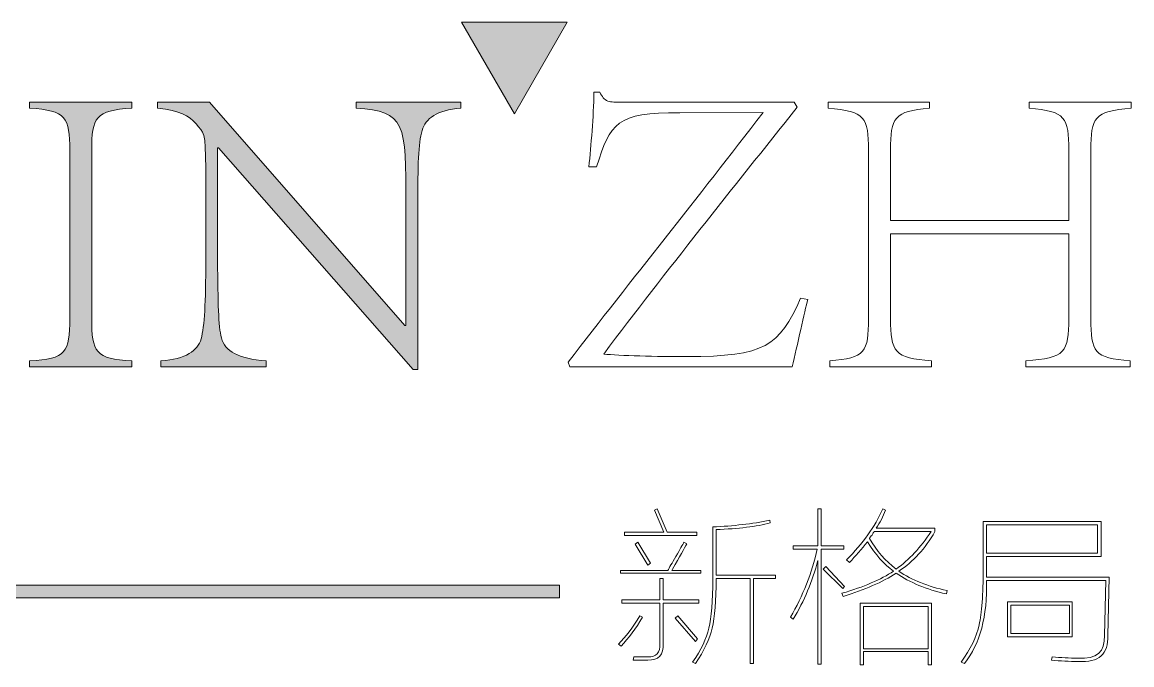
# Model space of a CAD drawing. Header units: inches. Extents: x -3272461 to -2504170, y 403793 to 1071042.
# Drawn here: x -2947238 to -2945843, y 618052 to 618860 of the extents above; entities that cross this region are included whole.
import ezdxf

# ---------------------------------------------------------------- set-up
doc = ezdxf.new("R2010")
doc.units = ezdxf.units.IN
doc.header["$LTSCALE"] = 1000
doc.header["$MEASUREMENT"] = 0
doc.layers.get('0').update_dxf_attribs({"lineweight": 18})

msp = doc.modelspace()

# ---------------------------------------------------------------- hatches: boundary and pattern name
for points in [[(-2946552.6, 618859.7), (-2946618.9, 618744.6), (-2946685.4, 618859.7)], [(-2947751, 618152.3), (-2946562.4, 618152.3), (-2946562.4, 618136.3), (-2947751, 618136.3)]]:
    msp.add_hatch(color=256).paths.add_polyline_path(points, flags=0)
h = msp.add_hatch(color=256)
edge = h.paths.add_edge_path(flags=0)
edge.add_spline(control_points=[(-2947063.2, 618426.7), (-2947063.2, 618426.7), (-2947063.2, 618434.1), (-2947063.2, 618434.1)], knot_values=[0, 0, 0, 0, 7.441406, 7.441406, 7.441406, 7.441406], weights=[1, 1, 1, 1], degree=3, periodic=0)
edge.add_spline(control_points=[(-2947063.2, 618434.1), (-2947031.9, 618436.2), (-2947017, 618446.9), (-2947012.7, 618461.7)], knot_values=[0, 0, 0, 0, 61.348864, 61.348864, 61.348864, 61.348864], weights=[1, 1, 1, 1], degree=3, periodic=0)
edge.add_spline(control_points=[(-2947012.7, 618461.7), (-2947008.5, 618477.7), (-2947006.9, 618506.9), (-2947006.9, 618560.5)], knot_values=[0, 0, 0, 0, 99.116821, 99.116821, 99.116821, 99.116821], weights=[1, 1, 1, 1], degree=3, periodic=0)
edge.add_spline(control_points=[(-2947006.9, 618560.5), (-2947006.9, 618560.5), (-2947006.9, 618675.7), (-2947006.9, 618675.7)], knot_values=[0, 0, 0, 0, 115.212606, 115.212606, 115.212606, 115.212606], weights=[1, 1, 1, 1], degree=3, periodic=0)
edge.add_spline(control_points=[(-2947006.9, 618675.7), (-2947006.9, 618722.9), (-2947009.6, 618720.3), (-2947019.1, 618732)], knot_values=[0, 0, 0, 0, 59.527943, 59.527943, 59.527943, 59.527943], weights=[1, 1, 1, 1], degree=3, periodic=0)
edge.add_spline(control_points=[(-2947019.1, 618732), (-2947028.1, 618742.6), (-2947039.3, 618748.4), (-2947067.4, 618751.6)], knot_values=[0, 0, 0, 0, 53.556612, 53.556612, 53.556612, 53.556612], weights=[1, 1, 1, 1], degree=3, periodic=0)
edge.add_spline(control_points=[(-2947067.4, 618751.6), (-2947067.4, 618751.6), (-2947067.4, 618759), (-2947067.4, 618759)], knot_values=[0, 0, 0, 0, 7.441406, 7.441406, 7.441406, 7.441406], weights=[1, 1, 1, 1], degree=3, periodic=0)
edge.add_spline(control_points=[(-2947067.4, 618759), (-2947067.4, 618759), (-2947002.1, 618759), (-2947002.1, 618759)], knot_values=[0, 0, 0, 0, 65.293172, 65.293172, 65.293172, 65.293172], weights=[1, 1, 1, 1], degree=3, periodic=0)
edge.add_spline(control_points=[(-2947002.1, 618759), (-2947002.1, 618759), (-2946756.9, 618478.7), (-2946756.9, 618478.7)], knot_values=[0, 0, 0, 0, 372.463837, 372.463837, 372.463837, 372.463837], weights=[1, 1, 1, 1], degree=3, periodic=0)
edge.add_spline(control_points=[(-2946756.9, 618478.7), (-2946756.9, 618478.7), (-2946755.3, 618478.7), (-2946755.3, 618478.7)], knot_values=[0, 0, 0, 0, 1.601969, 1.601969, 1.601969, 1.601969], weights=[1, 1, 1, 1], degree=3, periodic=0)
edge.add_spline(control_points=[(-2946755.3, 618478.7), (-2946755.3, 618478.7), (-2946755.3, 618630), (-2946755.3, 618630)], knot_values=[0, 0, 0, 0, 151.308594, 151.308594, 151.308594, 151.308594], weights=[1, 1, 1, 1], degree=3, periodic=0)
edge.add_spline(control_points=[(-2946755.3, 618630), (-2946755.3, 618733.5), (-2946755.8, 618747.4), (-2946817.9, 618751.6)], knot_values=[0, 0, 0, 0, 161.678425, 161.678425, 161.678425, 161.678425], weights=[1, 1, 1, 1], degree=3, periodic=0)
edge.add_spline(control_points=[(-2946817.9, 618751.6), (-2946817.9, 618751.6), (-2946817.9, 618759), (-2946817.9, 618759)], knot_values=[0, 0, 0, 0, 7.441406, 7.441406, 7.441406, 7.441406], weights=[1, 1, 1, 1], degree=3, periodic=0)
edge.add_spline(control_points=[(-2946817.9, 618759), (-2946817.9, 618759), (-2946686.3, 618759), (-2946686.3, 618759)], knot_values=[0, 0, 0, 0, 131.645711, 131.645711, 131.645711, 131.645711], weights=[1, 1, 1, 1], degree=3, periodic=0)
edge.add_spline(control_points=[(-2946686.3, 618759), (-2946686.3, 618759), (-2946686.3, 618751.6), (-2946686.3, 618751.6)], knot_values=[0, 0, 0, 0, 7.441406, 7.441406, 7.441406, 7.441406], weights=[1, 1, 1, 1], degree=3, periodic=0)
edge.add_spline(control_points=[(-2946686.3, 618751.6), (-2946717, 618748.9), (-2946730.3, 618738.9), (-2946735.1, 618723.5)], knot_values=[0, 0, 0, 0, 60.154633, 60.154633, 60.154633, 60.154633], weights=[1, 1, 1, 1], degree=3, periodic=0)
edge.add_spline(control_points=[(-2946735.1, 618723.5), (-2946739.9, 618707), (-2946740.4, 618679.9), (-2946740.4, 618630)], knot_values=[0, 0, 0, 0, 93.804687, 93.804687, 93.804687, 93.804687], weights=[1, 1, 1, 1], degree=3, periodic=0)
edge.add_spline(control_points=[(-2946740.4, 618630), (-2946740.4, 618630), (-2946740.4, 618423), (-2946740.4, 618423)], knot_values=[0, 0, 0, 0, 207.067464, 207.067464, 207.067464, 207.067464], weights=[1, 1, 1, 1], degree=3, periodic=0)
edge.add_spline(control_points=[(-2946740.4, 618423), (-2946740.4, 618423), (-2946746.3, 618423), (-2946746.3, 618423)], knot_values=[0, 0, 0, 0, 5.839437, 5.839437, 5.839437, 5.839437], weights=[1, 1, 1, 1], degree=3, periodic=0)
edge.add_spline(control_points=[(-2946746.3, 618423), (-2946746.3, 618423), (-2946991, 618701.7), (-2946991, 618701.7)], knot_values=[0, 0, 0, 0, 370.937923, 370.937923, 370.937923, 370.937923], weights=[1, 1, 1, 1], degree=3, periodic=0)
edge.add_spline(control_points=[(-2946991, 618701.7), (-2946991, 618701.7), (-2946992.1, 618701.7), (-2946992.1, 618701.7)], knot_values=[0, 0, 0, 0, 1.059367, 1.059367, 1.059367, 1.059367], weights=[1, 1, 1, 1], degree=3, periodic=0)
edge.add_spline(control_points=[(-2946992.1, 618701.7), (-2946992.1, 618701.7), (-2946992.1, 618560.5), (-2946992.1, 618560.5)], knot_values=[0, 0, 0, 0, 141.231689, 141.231689, 141.231689, 141.231689], weights=[1, 1, 1, 1], degree=3, periodic=0)
edge.add_spline(control_points=[(-2946992.1, 618560.5), (-2946991.5, 618506.9), (-2946991, 618477.7), (-2946987.3, 618462.8)], knot_values=[0, 0, 0, 0, 97.919192, 97.919192, 97.919192, 97.919192], weights=[1, 1, 1, 1], degree=3, periodic=0)
edge.add_spline(control_points=[(-2946987.3, 618462.8), (-2946982.5, 618446.3), (-2946966.6, 618436.8), (-2946931, 618434.1)], knot_values=[0, 0, 0, 0, 67.378468, 67.378468, 67.378468, 67.378468], weights=[1, 1, 1, 1], degree=3, periodic=0)
edge.add_spline(control_points=[(-2946931, 618434.1), (-2946931, 618434.1), (-2946931, 618426.7), (-2946931, 618426.7)], knot_values=[0, 0, 0, 0, 7.441406, 7.441406, 7.441406, 7.441406], weights=[1, 1, 1, 1], degree=3, periodic=0)
edge.add_spline(control_points=[(-2946931, 618426.7), (-2946931, 618426.7), (-2947063.2, 618426.7), (-2947063.2, 618426.7)], knot_values=[0, 0, 0, 0, 132.188314, 132.188314, 132.188314, 132.188314], weights=[1, 1, 1, 1], degree=3, periodic=0)
edge = h.paths.add_edge_path(flags=0)
edge.add_spline(control_points=[(-2947228.3, 618426.7), (-2947228.3, 618426.7), (-2947228.3, 618434.1), (-2947228.3, 618434.1)], knot_values=[0, 0, 0, 0, 7.441406, 7.441406, 7.441406, 7.441406], weights=[1, 1, 1, 1], degree=3, periodic=0)
edge.add_spline(control_points=[(-2947228.3, 618434.1), (-2947182.1, 618436.2), (-2947177.8, 618445.3), (-2947177.8, 618487.2)], knot_values=[0, 0, 0, 0, 88.239798, 88.239798, 88.239798, 88.239798], weights=[1, 1, 1, 1], degree=3, periodic=0)
edge.add_spline(control_points=[(-2947177.8, 618487.2), (-2947177.8, 618487.2), (-2947177.8, 618698.5), (-2947177.8, 618698.5)], knot_values=[0, 0, 0, 0, 211.279093, 211.279093, 211.279093, 211.279093], weights=[1, 1, 1, 1], degree=3, periodic=0)
edge.add_spline(control_points=[(-2947177.8, 618698.5), (-2947177.8, 618739.9), (-2947182.1, 618748.9), (-2947228.3, 618751.6)], knot_values=[0, 0, 0, 0, 87.923984, 87.923984, 87.923984, 87.923984], weights=[1, 1, 1, 1], degree=3, periodic=0)
edge.add_spline(control_points=[(-2947228.3, 618751.6), (-2947228.3, 618751.6), (-2947228.3, 618759), (-2947228.3, 618759)], knot_values=[0, 0, 0, 0, 7.441406, 7.441406, 7.441406, 7.441406], weights=[1, 1, 1, 1], degree=3, periodic=0)
edge.add_spline(control_points=[(-2947228.3, 618759), (-2947228.3, 618759), (-2947099.8, 618759), (-2947099.8, 618759)], knot_values=[0, 0, 0, 0, 128.467611, 128.467611, 128.467611, 128.467611], weights=[1, 1, 1, 1], degree=3, periodic=0)
edge.add_spline(control_points=[(-2947099.8, 618759), (-2947099.8, 618759), (-2947099.8, 618751.6), (-2947099.8, 618751.6)], knot_values=[0, 0, 0, 0, 7.441406, 7.441406, 7.441406, 7.441406], weights=[1, 1, 1, 1], degree=3, periodic=0)
edge.add_spline(control_points=[(-2947099.8, 618751.6), (-2947145.5, 618748.9), (-2947150.2, 618739.9), (-2947150.2, 618698.5)], knot_values=[0, 0, 0, 0, 87.776928, 87.776928, 87.776928, 87.776928], weights=[1, 1, 1, 1], degree=3, periodic=0)
edge.add_spline(control_points=[(-2947150.2, 618698.5), (-2947150.2, 618698.5), (-2947150.2, 618487.2), (-2947150.2, 618487.2)], knot_values=[0, 0, 0, 0, 211.279093, 211.279093, 211.279093, 211.279093], weights=[1, 1, 1, 1], degree=3, periodic=0)
edge.add_spline(control_points=[(-2947150.2, 618487.2), (-2947150.2, 618445.3), (-2947145.5, 618436.2), (-2947099.8, 618434.1)], knot_values=[0, 0, 0, 0, 88.092225, 88.092225, 88.092225, 88.092225], weights=[1, 1, 1, 1], degree=3, periodic=0)
edge.add_spline(control_points=[(-2947099.8, 618434.1), (-2947099.8, 618434.1), (-2947099.8, 618426.7), (-2947099.8, 618426.7)], knot_values=[0, 0, 0, 0, 7.441406, 7.441406, 7.441406, 7.441406], weights=[1, 1, 1, 1], degree=3, periodic=0)
edge.add_spline(control_points=[(-2947099.8, 618426.7), (-2947099.8, 618426.7), (-2947228.3, 618426.7), (-2947228.3, 618426.7)], knot_values=[0, 0, 0, 0, 128.467611, 128.467611, 128.467611, 128.467611], weights=[1, 1, 1, 1], degree=3, periodic=0)
edge = h.paths.add_edge_path(flags=0)
edge.add_spline(control_points=[(-2947578.1, 618751.6), (-2947578.1, 618751.6), (-2947578.1, 618759), (-2947578.1, 618759)], knot_values=[0, 0, 0, 0, 7.441406, 7.441406, 7.441406, 7.441406], weights=[1, 1, 1, 1], degree=3, periodic=0)
edge.add_spline(control_points=[(-2947578.1, 618759), (-2947578.1, 618759), (-2947460.2, 618759), (-2947460.2, 618759)], knot_values=[0, 0, 0, 0, 117.873942, 117.873942, 117.873942, 117.873942], weights=[1, 1, 1, 1], degree=3, periodic=0)
edge.add_spline(control_points=[(-2947460.2, 618759), (-2947460.2, 618759), (-2947460.2, 618751.6), (-2947460.2, 618751.6)], knot_values=[0, 0, 0, 0, 7.441406, 7.441406, 7.441406, 7.441406], weights=[1, 1, 1, 1], degree=3, periodic=0)
edge.add_spline(control_points=[(-2947460.2, 618751.6), (-2947486.8, 618748.9), (-2947496.8, 618746.3), (-2947496.8, 618738.9), (-2947496.8, 618735.1), (-2947494.2, 618729.8), (-2947489.4, 618722.9)], knot_values=[0, 0, 0, 0, 29.533034, 29.533034, 29.533034, 59.066067, 59.066067, 59.066067, 59.066067], weights=[1, 1, 1, 1, 1, 1, 1], degree=3, periodic=0)
edge.add_spline(control_points=[(-2947489.4, 618722.9), (-2947470.8, 618692.7), (-2947445.9, 618659.2), (-2947419.9, 618623.7)], knot_values=[0, 0, 0, 0, 121.232205, 121.232205, 121.232205, 121.232205], weights=[1, 1, 1, 1], degree=3, periodic=0)
edge.add_spline(control_points=[(-2947419.9, 618623.7), (-2947388.5, 618667.7), (-2947353.5, 618718.1), (-2947353.5, 618734.1), (-2947353.5, 618744.2), (-2947364.1, 618748.4), (-2947390.1, 618751.6)], knot_values=[0, 0, 0, 0, 86.780348, 86.780348, 86.780348, 173.560696, 173.560696, 173.560696, 173.560696], weights=[1, 1, 1, 1, 1, 1, 1], degree=3, periodic=0)
edge.add_spline(control_points=[(-2947390.1, 618751.6), (-2947390.1, 618751.6), (-2947390.1, 618759), (-2947390.1, 618759)], knot_values=[0, 0, 0, 0, 7.441406, 7.441406, 7.441406, 7.441406], weights=[1, 1, 1, 1], degree=3, periodic=0)
edge.add_spline(control_points=[(-2947390.1, 618759), (-2947390.1, 618759), (-2947269.1, 618759), (-2947269.1, 618759)], knot_values=[0, 0, 0, 0, 121.026204, 121.026204, 121.026204, 121.026204], weights=[1, 1, 1, 1], degree=3, periodic=0)
edge.add_spline(control_points=[(-2947269.1, 618759), (-2947269.1, 618759), (-2947269.1, 618751.6), (-2947269.1, 618751.6)], knot_values=[0, 0, 0, 0, 7.441406, 7.441406, 7.441406, 7.441406], weights=[1, 1, 1, 1], degree=3, periodic=0)
edge.add_spline(control_points=[(-2947269.1, 618751.6), (-2947310, 618746.8), (-2947318.4, 618736.2), (-2947342.9, 618706.5)], knot_values=[0, 0, 0, 0, 89.969743, 89.969743, 89.969743, 89.969743], weights=[1, 1, 1, 1], degree=3, periodic=0)
edge.add_spline(control_points=[(-2947342.9, 618706.5), (-2947350.3, 618696.9), (-2947367.8, 618674.1), (-2947413, 618612)], knot_values=[0, 0, 0, 0, 117.621334, 117.621334, 117.621334, 117.621334], weights=[1, 1, 1, 1], degree=3, periodic=0)
edge.add_spline(control_points=[(-2947413, 618612), (-2947380.6, 618565.8), (-2947346.1, 618517.5), (-2947323.2, 618486.2)], knot_values=[0, 0, 0, 0, 154.55378, 154.55378, 154.55378, 154.55378], weights=[1, 1, 1, 1], degree=3, periodic=0)
edge.add_spline(control_points=[(-2947323.2, 618486.2), (-2947299.3, 618452.2), (-2947284.5, 618437.3), (-2947246.8, 618433.6)], knot_values=[0, 0, 0, 0, 96.776453, 96.776453, 96.776453, 96.776453], weights=[1, 1, 1, 1], degree=3, periodic=0)
edge.add_spline(control_points=[(-2947246.8, 618433.6), (-2947246.8, 618433.6), (-2947246.8, 618426.7), (-2947246.8, 618426.7)], knot_values=[0, 0, 0, 0, 6.924642, 6.924642, 6.924642, 6.924642], weights=[1, 1, 1, 1], degree=3, periodic=0)
edge.add_spline(control_points=[(-2947246.8, 618426.7), (-2947246.8, 618426.7), (-2947369.4, 618426.7), (-2947369.4, 618426.7)], knot_values=[0, 0, 0, 0, 122.628174, 122.628174, 122.628174, 122.628174], weights=[1, 1, 1, 1], degree=3, periodic=0)
edge.add_spline(control_points=[(-2947369.4, 618426.7), (-2947369.4, 618426.7), (-2947369.4, 618433.6), (-2947369.4, 618433.6)], knot_values=[0, 0, 0, 0, 6.924642, 6.924642, 6.924642, 6.924642], weights=[1, 1, 1, 1], degree=3, periodic=0)
edge.add_spline(control_points=[(-2947369.4, 618433.6), (-2947348.2, 618436.2), (-2947336.5, 618440), (-2947336.5, 618449.5), (-2947336.5, 618453.2), (-2947338.1, 618457), (-2947340.7, 618462.3)], knot_values=[0, 0, 0, 0, 26.534513, 26.534513, 26.534513, 53.069027, 53.069027, 53.069027, 53.069027], weights=[1, 1, 1, 1, 1, 1, 1], degree=3, periodic=0)
edge.add_spline(control_points=[(-2947340.7, 618462.3), (-2947355.6, 618485.6), (-2947396, 618542.4), (-2947426.8, 618583.8)], knot_values=[0, 0, 0, 0, 148.941001, 148.941001, 148.941001, 148.941001], weights=[1, 1, 1, 1], degree=3, periodic=0)
edge.add_spline(control_points=[(-2947426.8, 618583.8), (-2947459.1, 618535.5), (-2947481.4, 618497.3), (-2947500.5, 618464.9)], knot_values=[0, 0, 0, 0, 139.967761, 139.967761, 139.967761, 139.967761], weights=[1, 1, 1, 1], degree=3, periodic=0)
edge.add_spline(control_points=[(-2947500.5, 618464.9), (-2947503.7, 618458.6), (-2947505.8, 618453.8), (-2947505.8, 618450), (-2947505.8, 618440.5), (-2947495.8, 618436.2), (-2947470.8, 618434.1)], knot_values=[0, 0, 0, 0, 28.89822, 28.89822, 28.89822, 57.796439, 57.796439, 57.796439, 57.796439], weights=[1, 1, 1, 1, 1, 1, 1], degree=3, periodic=0)
edge.add_spline(control_points=[(-2947470.8, 618434.1), (-2947470.8, 618434.1), (-2947470.8, 618426.7), (-2947470.8, 618426.7)], knot_values=[0, 0, 0, 0, 7.441406, 7.441406, 7.441406, 7.441406], weights=[1, 1, 1, 1], degree=3, periodic=0)
edge.add_spline(control_points=[(-2947470.8, 618426.7), (-2947470.8, 618426.7), (-2947588.7, 618426.7), (-2947588.7, 618426.7)], knot_values=[0, 0, 0, 0, 117.873942, 117.873942, 117.873942, 117.873942], weights=[1, 1, 1, 1], degree=3, periodic=0)
edge.add_spline(control_points=[(-2947588.7, 618426.7), (-2947588.7, 618426.7), (-2947588.7, 618434.1), (-2947588.7, 618434.1)], knot_values=[0, 0, 0, 0, 7.441406, 7.441406, 7.441406, 7.441406], weights=[1, 1, 1, 1], degree=3, periodic=0)
edge.add_spline(control_points=[(-2947588.7, 618434.1), (-2947557.3, 618437.8), (-2947543.5, 618448.5), (-2947527.6, 618466)], knot_values=[0, 0, 0, 0, 70.794263, 70.794263, 70.794263, 70.794263], weights=[1, 1, 1, 1], degree=3, periodic=0)
edge.add_spline(control_points=[(-2947527.6, 618466), (-2947522.3, 618470.2), (-2947498.9, 618502.1), (-2947434.7, 618596)], knot_values=[0, 0, 0, 0, 159.934181, 159.934181, 159.934181, 159.934181], weights=[1, 1, 1, 1], degree=3, periodic=0)
edge.add_spline(control_points=[(-2947434.7, 618596), (-2947465, 618640.6), (-2947494.2, 618683.6), (-2947506.9, 618699.6)], knot_values=[0, 0, 0, 0, 126.234775, 126.234775, 126.234775, 126.234775], weights=[1, 1, 1, 1], degree=3, periodic=0)
edge.add_spline(control_points=[(-2947506.9, 618699.6), (-2947533.5, 618737.8), (-2947537.2, 618746.8), (-2947578.1, 618751.6)], knot_values=[0, 0, 0, 0, 92.849059, 92.849059, 92.849059, 92.849059], weights=[1, 1, 1, 1], degree=3, periodic=0)

# ---------------------------------------------------------------- linework, layer by layer
for p, q in [((-2946618.9, 618744.6), (-2946685.4, 618859.7)), ((-2946685.4, 618859.7), (-2946552.6, 618859.7)), ((-2946552.6, 618859.7), (-2946618.9, 618744.6)), ((-2947228.3, 618759), (-2947228.3, 618751.6)), ((-2947099.8, 618759), (-2947099.8, 618751.6)), ((-2947067.4, 618759), (-2947067.4, 618751.6)), ((-2946817.9, 618759), (-2946817.9, 618751.6)), ((-2946686.3, 618759), (-2946686.3, 618751.6)), ((-2946225, 618759), (-2946225, 618751.6)), ((-2946097.6, 618759), (-2946097.6, 618751.6)), ((-2945972.3, 618759), (-2945972.3, 618751.6)), ((-2945843.9, 618759), (-2945843.9, 618751.6)), ((-2947177.8, 618698.5), (-2947177.8, 618487.2)), ((-2947150.2, 618698.5), (-2947150.2, 618487.2)), ((-2946992.1, 618701.7), (-2946992.1, 618560.5)), ((-2946174.1, 618698.5), (-2946174.1, 618487.2)), ((-2946146.5, 618698.5), (-2946146.5, 618610.4)), ((-2945922.5, 618698.5), (-2945922.5, 618610.4)), ((-2945894.8, 618698.5), (-2945894.8, 618487.2)), ((-2947006.9, 618675.7), (-2947006.9, 618560.5)), ((-2946755.3, 618630), (-2946755.3, 618478.7)), ((-2946740.4, 618630), (-2946740.4, 618423)), ((-2946146.5, 618593.9), (-2946146.5, 618487.2)), ((-2945922.5, 618593.9), (-2945922.5, 618487.2)), ((-2947228.3, 618434.1), (-2947228.3, 618426.7)), ((-2947099.8, 618434.1), (-2947099.8, 618426.7)), ((-2947063.2, 618434.1), (-2947063.2, 618426.7)), ((-2946931, 618434.1), (-2946931, 618426.7)), ((-2946222.9, 618434.1), (-2946222.9, 618426.7)), ((-2946095, 618434.1), (-2946095, 618426.7)), ((-2945976.6, 618434.1), (-2945976.6, 618426.7)), ((-2945845.5, 618434.1), (-2945845.5, 618426.7))]:
    msp.add_line(p, q)
at = {"lineweight": 9}
for p, q in [((-2946443, 618246.4), (-2946439.6, 618248)), ((-2946431.2, 618218.6), (-2946443, 618246.4)), ((-2946439.6, 618248), (-2946427, 618218.6)), ((-2946237.8, 618248), (-2946237.8, 618201.8)), ((-2946233.5, 618248), (-2946233.5, 618201.8)), ((-2946369.8, 618225.3), (-2946369.8, 618160.6)), ((-2946365.6, 618222), (-2946365.6, 618164.8)), ((-2946090.6, 618223.6), (-2946090.6, 618219.5)), ((-2946030, 618232.1), (-2946030, 618173.2)), ((-2945886.2, 618227.9), (-2946025.8, 618227.9)), ((-2946025.8, 618227.9), (-2946025.8, 618192.5)), ((-2945886.2, 618192.5), (-2945886.2, 618227.9)), ((-2945882, 618232.1), (-2945882, 618188.3)), ((-2946480.8, 618214.4), (-2946480.8, 618218.6)), ((-2946480.8, 618218.6), (-2946431.2, 618218.6)), ((-2946390, 618214.4), (-2946480.8, 618214.4)), ((-2946427, 618218.6), (-2946390, 618218.6)), ((-2946390, 618218.6), (-2946390, 618214.4)), ((-2946467.4, 618203.5), (-2946464, 618206)), ((-2946451.4, 618177.4), (-2946467.4, 618203.5)), ((-2946464, 618206), (-2946448.1, 618179.9)), ((-2946268.9, 618201.8), (-2946268.9, 618197.6)), ((-2946233.5, 618197.6), (-2946233.5, 618052.9)), ((-2946205, 618201.8), (-2946205, 618197.6)), ((-2946448.1, 618179.9), (-2946451.4, 618177.4)), ((-2946237.8, 618183.3), (-2946237.8, 618052.9)), ((-2946025.8, 618192.5), (-2945886.2, 618192.5)), ((-2946025.8, 618188.3), (-2946025.8, 618173.2)), ((-2946485.9, 618170.7), (-2946485.9, 618167.3)), ((-2946385, 618170.7), (-2946385, 618167.3)), ((-2946231, 618172.4), (-2946227.7, 618175.7)), ((-2946206.6, 618147.9), (-2946231, 618172.4)), ((-2946227.7, 618175.7), (-2946204.1, 618150.5)), ((-2946025.8, 618173.2), (-2946025.8, 618162.3)), ((-2946436.3, 618160.6), (-2946436.3, 618133.7)), ((-2946432.1, 618160.6), (-2946432.1, 618133.7)), ((-2946322.7, 618160.6), (-2946322.7, 618053.7)), ((-2946318.5, 618160.6), (-2946318.5, 618053.7)), ((-2946290.8, 618164.8), (-2946290.8, 618160.6)), ((-2946204.1, 618150.5), (-2946206.6, 618147.9)), ((-2946484.2, 618133.7), (-2946484.2, 618129.4)), ((-2946436.3, 618129.4), (-2946436.3, 618079)), ((-2946432.1, 618129.4), (-2946432.1, 618079)), ((-2946387.5, 618133.7), (-2946387.5, 618129.4)), ((-2946184.8, 618129.4), (-2946094.8, 618129.4)), ((-2946184.8, 618052.1), (-2946184.8, 618129.4)), ((-2946180.6, 618125.3), (-2946180.6, 618072.3)), ((-2946099, 618125.3), (-2946180.6, 618125.3)), ((-2946099, 618072.3), (-2946099, 618125.3)), ((-2946094.8, 618129.4), (-2946094.8, 618052.1)), ((-2945999.7, 618131.1), (-2945918.1, 618131.1)), ((-2945999.7, 618087.4), (-2945999.7, 618131.1)), ((-2945921.5, 618126.9), (-2945995.5, 618126.9)), ((-2945995.5, 618126.9), (-2945995.5, 618091.6)), ((-2945921.5, 618091.6), (-2945921.5, 618126.9)), ((-2945918.1, 618131.1), (-2945918.1, 618087.4)), ((-2946416.9, 618110.9), (-2946413.6, 618113.5)), ((-2946391.7, 618081.5), (-2946416.9, 618110.9)), ((-2946413.6, 618113.5), (-2946389.2, 618084.9)), ((-2946389.2, 618084.9), (-2946391.7, 618081.5)), ((-2945918.1, 618087.4), (-2945999.7, 618087.4)), ((-2945995.5, 618091.6), (-2945921.5, 618091.6)), ((-2946180.6, 618072.3), (-2946099, 618072.3)), ((-2946099, 618068.9), (-2946180.6, 618068.9)), ((-2946180.6, 618068.9), (-2946180.6, 618052.1)), ((-2946099, 618052.1), (-2946099, 618068.9)), ((-2946180.6, 618052.1), (-2946184.8, 618052.1)), ((-2946094.8, 618052.1), (-2946099, 618052.1))]:
    msp.add_line(p, q, dxfattribs=at)
at = {"lineweight": 0}
for p, q in [((-2947751, 618152.3), (-2946562.4, 618152.3)), ((-2946562.4, 618152.3), (-2946562.4, 618136.3)), ((-2946562.4, 618136.3), (-2947751, 618136.3))]:
    msp.add_line(p, q, dxfattribs=at)
for points in [[(-2946525.5, 618677.8), (-2946522.8, 618704.9), (-2946519.7, 618740.5), (-2946519.1, 618771.8)], [(-2946519.1, 618771.8), (-2946519.1, 618771.8), (-2946511.7, 618771.8), (-2946511.7, 618771.8)], [(-2946511.7, 618771.8), (-2946509, 618765.9), (-2946506.4, 618762.7), (-2946501.6, 618760.6)], [(-2947228.3, 618759), (-2947228.3, 618759), (-2947099.8, 618759), (-2947099.8, 618759)], [(-2947177.8, 618698.5), (-2947177.8, 618739.9), (-2947182.1, 618748.9), (-2947228.3, 618751.6)], [(-2947099.8, 618751.6), (-2947145.5, 618748.9), (-2947150.2, 618739.9), (-2947150.2, 618698.5)], [(-2947067.4, 618759), (-2947067.4, 618759), (-2947002.1, 618759), (-2947002.1, 618759)], [(-2947019.1, 618732), (-2947028.1, 618742.6), (-2947039.3, 618748.4), (-2947067.4, 618751.6)], [(-2947002.1, 618759), (-2947002.1, 618759), (-2946756.9, 618478.7), (-2946756.9, 618478.7)], [(-2946817.9, 618759), (-2946817.9, 618759), (-2946686.3, 618759), (-2946686.3, 618759)], [(-2946755.3, 618630), (-2946755.3, 618733.5), (-2946755.8, 618747.4), (-2946817.9, 618751.6)], [(-2946686.3, 618751.6), (-2946717, 618748.9), (-2946730.3, 618738.9), (-2946735.1, 618723.5)], [(-2946263.8, 618752.7), (-2946345, 618650.7), (-2946427.3, 618548.3), (-2946506.9, 618442.6)], [(-2946501.6, 618760.6), (-2946497.4, 618759), (-2946491.5, 618759), (-2946483.6, 618759)], [(-2946483.6, 618759), (-2946483.6, 618759), (-2946267.5, 618759), (-2946267.5, 618759)], [(-2946267.5, 618759), (-2946267.5, 618759), (-2946263.8, 618752.7), (-2946263.8, 618752.7)], [(-2946225, 618759), (-2946225, 618759), (-2946097.6, 618759), (-2946097.6, 618759)], [(-2946174.1, 618698.5), (-2946174.1, 618739.9), (-2946178.3, 618747.9), (-2946225, 618751.6)], [(-2946097.6, 618751.6), (-2946141.7, 618747.9), (-2946146.5, 618739.9), (-2946146.5, 618698.5)], [(-2945972.3, 618759), (-2945972.3, 618759), (-2945843.9, 618759), (-2945843.9, 618759)], [(-2945922.5, 618698.5), (-2945922.5, 618739.9), (-2945926.7, 618747.9), (-2945972.3, 618751.6)], [(-2945843.9, 618751.6), (-2945890.6, 618747.9), (-2945894.8, 618739.9), (-2945894.8, 618698.5)], [(-2946551.5, 618432.5), (-2946471.3, 618536.6), (-2946388.5, 618639.1), (-2946306.7, 618746.3)], [(-2946411.3, 618745.8), (-2946491, 618746.3), (-2946498.4, 618733), (-2946515.9, 618677.8)], [(-2946306.7, 618746.3), (-2946306.7, 618746.3), (-2946411.3, 618745.8), (-2946411.3, 618745.8)], [(-2947006.9, 618675.7), (-2947006.9, 618722.9), (-2947009.6, 618720.3), (-2947019.1, 618732)], [(-2946735.1, 618723.5), (-2946739.9, 618707), (-2946740.4, 618679.9), (-2946740.4, 618630)], [(-2946746.3, 618423), (-2946746.3, 618423), (-2946991, 618701.7), (-2946991, 618701.7)], [(-2946991, 618701.7), (-2946991, 618701.7), (-2946992.1, 618701.7), (-2946992.1, 618701.7)], [(-2946515.9, 618677.8), (-2946515.9, 618677.8), (-2946525.5, 618677.8), (-2946525.5, 618677.8)], [(-2946146.5, 618610.4), (-2946146.5, 618610.4), (-2945922.5, 618610.4), (-2945922.5, 618610.4)], [(-2945922.5, 618593.9), (-2945922.5, 618593.9), (-2946146.5, 618593.9), (-2946146.5, 618593.9)], [(-2947012.7, 618461.7), (-2947008.5, 618477.7), (-2947006.9, 618506.9), (-2947006.9, 618560.5)], [(-2946992.1, 618560.5), (-2946991.5, 618506.9), (-2946991, 618477.7), (-2946987.3, 618462.8)], [(-2946250.5, 618511.1), (-2946254.2, 618497.3), (-2946263.8, 618452.2), (-2946270.1, 618426.7)], [(-2946259.5, 618512.7), (-2946259.5, 618512.7), (-2946250.5, 618511.1), (-2946250.5, 618511.1)], [(-2947228.3, 618434.1), (-2947182.1, 618436.2), (-2947177.8, 618445.3), (-2947177.8, 618487.2)], [(-2947150.2, 618487.2), (-2947150.2, 618445.3), (-2947145.5, 618436.2), (-2947099.8, 618434.1)], [(-2946222.9, 618434.1), (-2946178.3, 618437.3), (-2946174.1, 618445.3), (-2946174.1, 618487.2)], [(-2946146.5, 618487.2), (-2946146.5, 618445.3), (-2946141.7, 618437.3), (-2946095, 618434.1)], [(-2945976.6, 618434.1), (-2945926.7, 618437.3), (-2945922.5, 618445.3), (-2945922.5, 618487.2)], [(-2945894.8, 618487.2), (-2945894.8, 618445.3), (-2945890.6, 618437.3), (-2945845.5, 618434.1)], [(-2946756.9, 618478.7), (-2946756.9, 618478.7), (-2946755.3, 618478.7), (-2946755.3, 618478.7)], [(-2947063.2, 618434.1), (-2947031.9, 618436.2), (-2947017, 618446.9), (-2947012.7, 618461.7)], [(-2946987.3, 618462.8), (-2946982.5, 618446.3), (-2946966.6, 618436.8), (-2946931, 618434.1)], [(-2946549.4, 618426.7), (-2946549.4, 618426.7), (-2946551.5, 618432.5), (-2946551.5, 618432.5)], [(-2947099.8, 618426.7), (-2947099.8, 618426.7), (-2947228.3, 618426.7), (-2947228.3, 618426.7)], [(-2946931, 618426.7), (-2946931, 618426.7), (-2947063.2, 618426.7), (-2947063.2, 618426.7)], [(-2946740.4, 618423), (-2946740.4, 618423), (-2946746.3, 618423), (-2946746.3, 618423)], [(-2946270.1, 618426.7), (-2946270.1, 618426.7), (-2946549.4, 618426.7), (-2946549.4, 618426.7)], [(-2946095, 618426.7), (-2946095, 618426.7), (-2946222.9, 618426.7), (-2946222.9, 618426.7)], [(-2945845.5, 618426.7), (-2945845.5, 618426.7), (-2945976.6, 618426.7), (-2945976.6, 618426.7)]]:
    msp.add_open_spline(points, degree=3)
msp.add_open_spline([(-2946506.9, 618442.6), (-2946487.8, 618440.5), (-2946440, 618439.4), (-2946402.3, 618439.4), (-2946304.1, 618439.4), (-2946286, 618452.7), (-2946259.5, 618512.7)], degree=3, knots=[0, 0, 0, 0, 138.981154, 138.981154, 138.981154, 277.962308, 277.962308, 277.962308, 277.962308])
at = {"lineweight": 9}
for points in [[(-2946237.8, 618248), (-2946237.8, 618248), (-2946233.5, 618248), (-2946233.5, 618248)], [(-2946201.6, 618184.1), (-2946181.4, 618204.3), (-2946166.3, 618225.6), (-2946156.2, 618248)], [(-2946152.8, 618246.4), (-2946155.6, 618238.5), (-2946159.5, 618230.9), (-2946164.6, 618223.6)], [(-2946156.2, 618248), (-2946156.2, 618248), (-2946152.8, 618246.4), (-2946152.8, 618246.4)], [(-2946369.8, 618225.3), (-2946344, 618226.5), (-2946320.2, 618229.3), (-2946298.3, 618233.7)], [(-2946297.5, 618230.4), (-2946314.9, 618225.9), (-2946337.6, 618223.1), (-2946365.6, 618222)], [(-2946298.3, 618233.7), (-2946298.3, 618233.7), (-2946297.5, 618230.4), (-2946297.5, 618230.4)], [(-2946164.6, 618223.6), (-2946164.6, 618223.6), (-2946090.6, 618223.6), (-2946090.6, 618223.6)], [(-2946030, 618232.1), (-2946030, 618232.1), (-2945882, 618232.1), (-2945882, 618232.1)], [(-2946175.5, 618206.8), (-2946182.8, 618197.3), (-2946190.4, 618188.6), (-2946198.2, 618180.8)], [(-2946142.7, 618169.8), (-2946154.5, 618178.2), (-2946165.4, 618190.6), (-2946175.5, 618206.8)], [(-2946169.6, 618215.2), (-2946171.3, 618213.6), (-2946172.4, 618212.2), (-2946173, 618211)], [(-2946173, 618211), (-2946164, 618195.3), (-2946152.8, 618182.5), (-2946139.3, 618172.4)], [(-2946167.1, 618219.5), (-2946167.7, 618218.9), (-2946168.5, 618217.5), (-2946169.6, 618215.2)], [(-2946095.6, 618219.5), (-2946095.6, 618219.5), (-2946167.1, 618219.5), (-2946167.1, 618219.5)], [(-2946139.3, 618172.4), (-2946123.1, 618184.1), (-2946108.5, 618199.8), (-2946095.6, 618219.5)], [(-2946090.6, 618219.5), (-2946102.9, 618198.1), (-2946118, 618181.6), (-2946136, 618169.8)], [(-2946402.6, 618204.3), (-2946405.4, 618198.7), (-2946411.3, 618188), (-2946420.3, 618172.4)], [(-2946416.1, 618188.3), (-2946411.1, 618197.3), (-2946407.7, 618203.2), (-2946406, 618206)], [(-2946406, 618206), (-2946406, 618206), (-2946402.6, 618204.3), (-2946402.6, 618204.3)], [(-2946272.3, 618111.8), (-2946256.6, 618138.7), (-2946245.3, 618167.3), (-2946238.6, 618197.6)], [(-2946268.9, 618201.8), (-2946268.9, 618201.8), (-2946237.8, 618201.8), (-2946237.8, 618201.8)], [(-2946238.6, 618197.6), (-2946238.6, 618197.6), (-2946268.9, 618197.6), (-2946268.9, 618197.6)], [(-2946233.5, 618201.8), (-2946233.5, 618201.8), (-2946205, 618201.8), (-2946205, 618201.8)], [(-2946205, 618197.6), (-2946205, 618197.6), (-2946233.5, 618197.6), (-2946233.5, 618197.6)], [(-2946426.2, 618170.7), (-2946424.5, 618174), (-2946421.1, 618179.9), (-2946416.1, 618188.3)], [(-2946237.8, 618183.3), (-2946244.5, 618156.9), (-2946254.9, 618132.3), (-2946268.9, 618109.3)], [(-2946198.2, 618180.8), (-2946198.2, 618180.8), (-2946201.6, 618184.1), (-2946201.6, 618184.1)], [(-2945882, 618188.3), (-2945882, 618188.3), (-2946025.8, 618188.3), (-2946025.8, 618188.3)], [(-2946385, 618167.3), (-2946385, 618167.3), (-2946485.9, 618167.3), (-2946485.9, 618167.3)], [(-2946485.9, 618170.7), (-2946485.9, 618170.7), (-2946426.2, 618170.7), (-2946426.2, 618170.7)], [(-2946421.1, 618170.7), (-2946421.1, 618170.7), (-2946385, 618170.7), (-2946385, 618170.7)], [(-2946420.3, 618172.4), (-2946420.8, 618171.8), (-2946421.1, 618171.2), (-2946421.1, 618170.7)], [(-2946207.5, 618142.1), (-2946180, 618149.9), (-2946158.4, 618159.2), (-2946142.7, 618169.8)], [(-2946139.3, 618167.3), (-2946156.7, 618156.1), (-2946178.9, 618146.3), (-2946205.8, 618137.9)], [(-2946076.3, 618141.2), (-2946101.5, 618146.8), (-2946122.5, 618155.5), (-2946139.3, 618167.3)], [(-2946136, 618169.8), (-2946119.7, 618158.6), (-2946099.5, 618150.5), (-2946075.4, 618145.4)], [(-2946035.1, 618102.5), (-2946031.7, 618116.5), (-2946030, 618140.1), (-2946030, 618173.2)], [(-2946436.3, 618160.6), (-2946436.3, 618160.6), (-2946432.1, 618160.6), (-2946432.1, 618160.6)], [(-2946374.9, 618098.3), (-2946371.5, 618111.2), (-2946369.8, 618132), (-2946369.8, 618160.6)], [(-2946365.6, 618160.6), (-2946365.6, 618132.5), (-2946367.3, 618111.8), (-2946370.7, 618098.3)], [(-2946365.6, 618164.8), (-2946365.6, 618164.8), (-2946290.8, 618164.8), (-2946290.8, 618164.8)], [(-2946322.7, 618160.6), (-2946322.7, 618160.6), (-2946365.6, 618160.6), (-2946365.6, 618160.6)], [(-2946290.8, 618160.6), (-2946290.8, 618160.6), (-2946318.5, 618160.6), (-2946318.5, 618160.6)], [(-2946025.8, 618158.1), (-2946024.7, 618113.2), (-2946033.9, 618078.4), (-2946053.6, 618053.7)], [(-2946025.8, 618162.3), (-2946025.8, 618162.3), (-2945871.9, 618162.3), (-2945871.9, 618162.3)], [(-2945876.1, 618158.1), (-2945876.1, 618158.1), (-2946025.8, 618158.1), (-2946025.8, 618158.1)], [(-2945877.8, 618089.1), (-2945877.8, 618089.1), (-2945876.1, 618158.1), (-2945876.1, 618158.1)], [(-2945871.9, 618162.3), (-2945871.9, 618162.3), (-2945873.5, 618089.1), (-2945873.5, 618089.1)], [(-2946205.8, 618137.9), (-2946205.8, 618137.9), (-2946207.5, 618142.1), (-2946207.5, 618142.1)], [(-2946075.4, 618145.4), (-2946075.4, 618145.4), (-2946076.3, 618141.2), (-2946076.3, 618141.2)], [(-2946484.2, 618133.7), (-2946484.2, 618133.7), (-2946436.3, 618133.7), (-2946436.3, 618133.7)], [(-2946436.3, 618129.4), (-2946436.3, 618129.4), (-2946484.2, 618129.4), (-2946484.2, 618129.4)], [(-2946432.1, 618133.7), (-2946432.1, 618133.7), (-2946387.5, 618133.7), (-2946387.5, 618133.7)], [(-2946387.5, 618129.4), (-2946387.5, 618129.4), (-2946432.1, 618129.4), (-2946432.1, 618129.4)], [(-2946488.4, 618078.1), (-2946479.5, 618087.1), (-2946470.5, 618098.9), (-2946461.5, 618113.5)], [(-2946458.2, 618111.8), (-2946466.6, 618097.8), (-2946475.5, 618085.7), (-2946485.1, 618075.6)], [(-2946461.5, 618113.5), (-2946461.5, 618113.5), (-2946458.2, 618111.8), (-2946458.2, 618111.8)], [(-2946268.9, 618109.3), (-2946268.9, 618109.3), (-2946272.3, 618111.8), (-2946272.3, 618111.8)], [(-2946395.1, 618055.4), (-2946384.4, 618070.6), (-2946377.7, 618084.9), (-2946374.9, 618098.3)], [(-2946370.7, 618098.3), (-2946373.5, 618084.9), (-2946380.5, 618070), (-2946391.7, 618053.7)], [(-2946057.7, 618055.4), (-2946046, 618071.7), (-2946038.4, 618087.4), (-2946035.1, 618102.5)], [(-2945873.5, 618089.1), (-2945872.4, 618065.5), (-2945884.8, 618054.6), (-2945910.6, 618056.3)], [(-2945910.6, 618060.5), (-2945887.6, 618058.8), (-2945876.6, 618068.4), (-2945877.8, 618089.1)], [(-2946485.1, 618075.6), (-2946485.1, 618075.6), (-2946488.4, 618078.1), (-2946488.4, 618078.1)], [(-2946432.1, 618079), (-2946431.5, 618064.4), (-2946438, 618057.4), (-2946451.4, 618058)], [(-2946451.4, 618062.2), (-2946440.8, 618061.6), (-2946435.7, 618067.2), (-2946436.3, 618079)], [(-2946469.9, 618058), (-2946469.9, 618058), (-2946469.1, 618062.2), (-2946469.1, 618062.2)], [(-2946451.4, 618058), (-2946457.6, 618058), (-2946463.8, 618058), (-2946469.9, 618058)], [(-2946469.1, 618062.2), (-2946462.9, 618062.2), (-2946457, 618062.2), (-2946451.4, 618062.2)], [(-2946391.7, 618053.7), (-2946391.7, 618053.7), (-2946395.1, 618055.4), (-2946395.1, 618055.4)], [(-2946318.5, 618053.7), (-2946318.5, 618053.7), (-2946322.7, 618053.7), (-2946322.7, 618053.7)], [(-2946053.6, 618053.7), (-2946053.6, 618053.7), (-2946057.7, 618055.4), (-2946057.7, 618055.4)], [(-2945944.2, 618058), (-2945944.2, 618058), (-2945943.4, 618062.2), (-2945943.4, 618062.2)], [(-2945910.6, 618056.3), (-2945921.8, 618056.3), (-2945933, 618056.8), (-2945944.2, 618058)], [(-2945943.4, 618062.2), (-2945932.7, 618061), (-2945921.8, 618060.5), (-2945910.6, 618060.5)], [(-2946233.5, 618052.9), (-2946233.5, 618052.9), (-2946237.8, 618052.9), (-2946237.8, 618052.9)]]:
    msp.add_open_spline(points, degree=3, dxfattribs=at)

doc.saveas('drawing.dxf')
